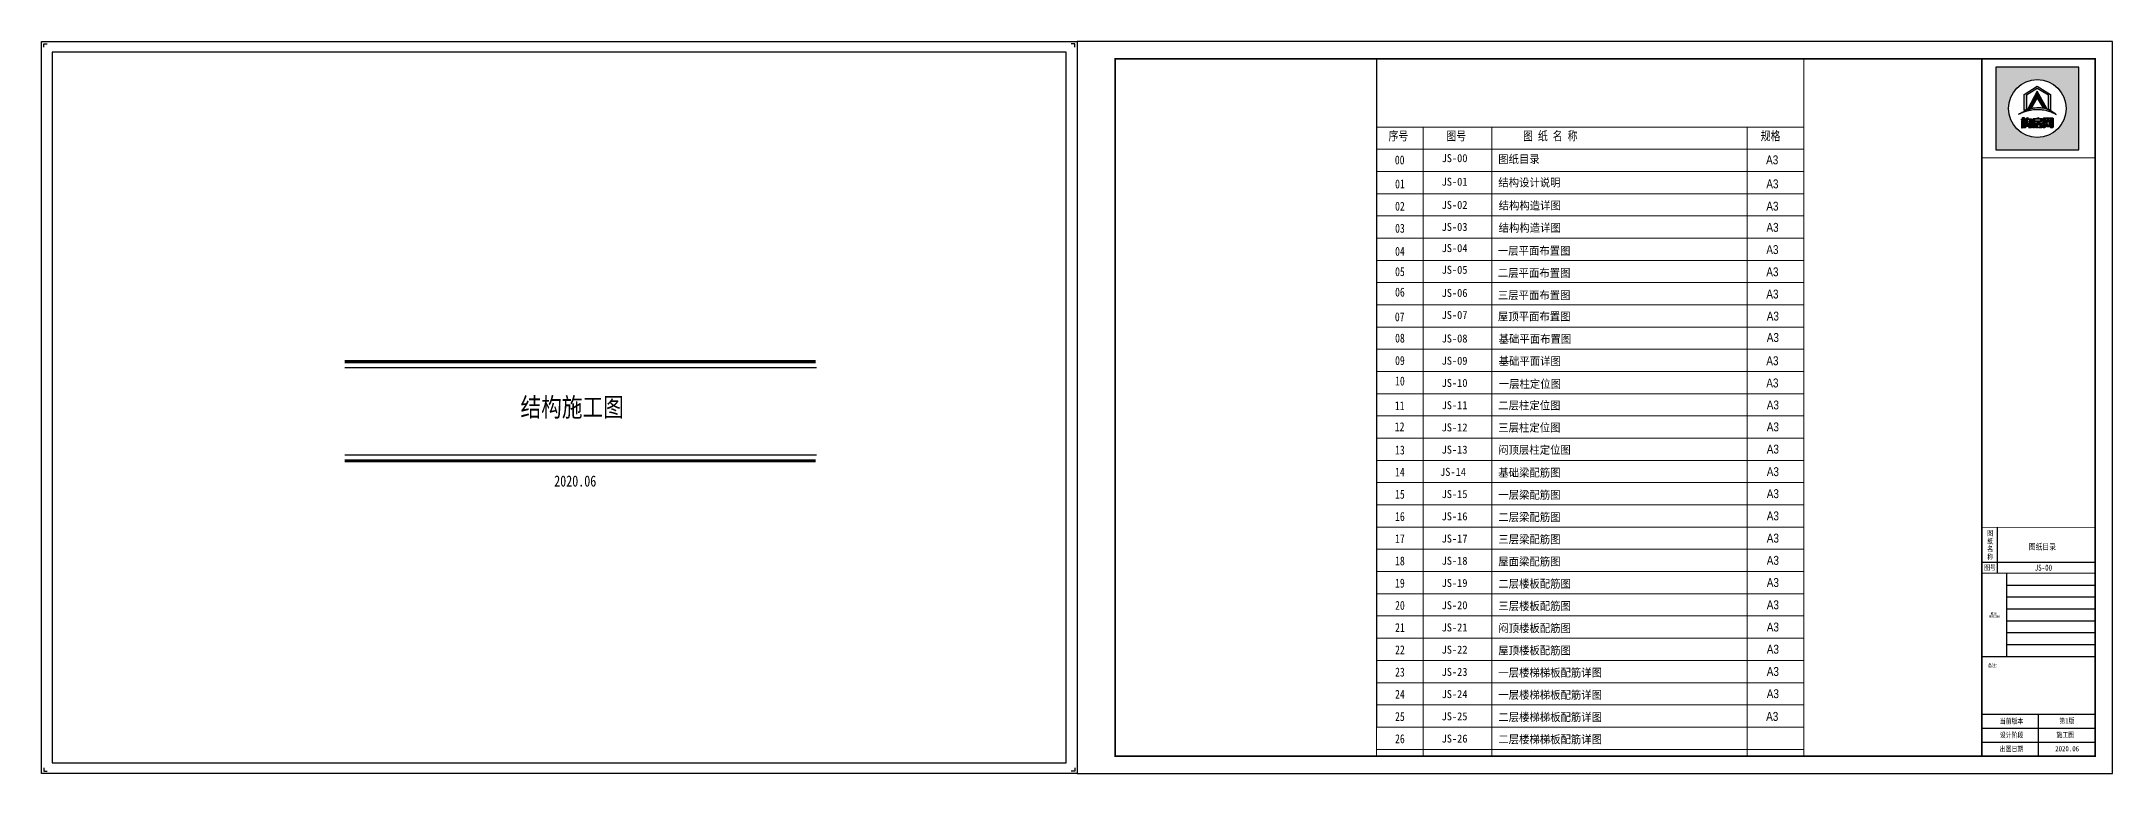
# Model space of a CAD drawing. Header units: millimetres. Extents: x -807114 to 558292, y -468455 to -61603.
# Drawn here: x -440385 to -367452, y -254641 to -228857 of the extents above; entities that cross this region are included whole.
import ezdxf
from ezdxf.enums import TextEntityAlignment as Align

# ---------------------------------------------------------------- set-up
doc = ezdxf.new("R2010")
doc.units = ezdxf.units.MM
doc.header["$LTSCALE"] = 1000
for name, color, linetype in [('PUB_TEXT', 3, 'Continuous'), ('PUB_TITLE', 4, 'Continuous'), ('TK', 7, 'Continuous'), ('建-文字', 7, 'Continuous'), ('标注', 7, 'Continuous'), ('标注1', 7, 'Continuous'), ('装饰天花', 3, 'Continuous')]:
    doc.layers.add(name, color=color, linetype=linetype)
doc.styles.add('style2', font='', dxfattribs={"width": 0.8, "height": 250})
doc.styles.add('uni-黑体', font='simhei.ttf')
doc.styles.add('ZDBOX', font='simsun.ttc', dxfattribs={"width": 0.7})
doc.styles.add('宋体', font='simsun.ttc', dxfattribs={"width": 0.8})
doc.styles.get('style2').set_extended_font_data('SimSun')

# ---------------------------------------------------------------- blocks, each defined once
blk = doc.blocks.new('sadasfafa')
h = blk.add_hatch(color=252)
h.dxf.hatch_style = 1
h.paths.add_polyline_path([(1853311, -2488040), (1853311, -2490368), (1855639, -2490368), (1855639, -2488040)])
h.paths.add_polyline_path([(1855286, -2489204, 1), (1853664, -2489204, 1)], flags=16)
edge = h.paths.add_edge_path(flags=0)
edge.add_spline(control_points=[(1853945, -2489376), (1853935, -2489385), (1854022, -2489327), (1854064, -2489324), (1854178, -2489280), (1854273, -2489257), (1854375, -2489242), (1854470, -2489236), (1854555, -2489239), (1854630, -2489250), (1854700, -2489259), (1854781, -2489280), (1854854, -2489303), (1854917, -2489335), (1854967, -2489354), (1854993, -2489368), (1855014, -2489382), (1854982, -2489354), (1854965, -2489332), (1854910, -2489297), (1854854, -2489260), (1854784, -2489234), (1854713, -2489206), (1854640, -2489189), (1854569, -2489179), (1854497, -2489176), (1854414, -2489178), (1854321, -2489198), (1854229, -2489222), (1854147, -2489257), (1854080, -2489292), (1854021, -2489325), (1853977, -2489352), (1853953, -2489369), (1853945, -2489376)], knot_values=[0, 0, 0, 0, 114.670179, 423.637006, 763.89867, 1083.683754, 1343.405239, 1688.07646, 1952.326814, 2113.699055, 2375.693807, 2595.188681, 2872.839541, 3068.155951, 3238.592156, 3348.056762, 3361.095167, 3431.805845, 3527.265261, 3733.200323, 3952.805082, 4160.23278, 4398.128766, 4650.488133, 4837.16968, 5050.428326, 5308.684497, 5588.159898, 5913.430939, 6163.12325, 6398.139207, 6601.625078, 6772.549769, 6871.149972, 6871.149972, 6871.149972, 6871.149972], degree=3, periodic=1)
h.paths.add_polyline_path([(1854530, -2489580), (1854534, -2489580), (1854534, -2489603), (1854618, -2489603), (1854618, -2489621), (1854481, -2489621), (1854481, -2489650), (1854589, -2489650), (1854599, -2489656), (1854606, -2489666), (1854606, -2489733), (1854600, -2489742), (1854590, -2489750), (1854506, -2489750), (1854514, -2489740), (1854518, -2489731), (1854552, -2489731), (1854558, -2489728), (1854560, -2489721), (1854560, -2489675), (1854558, -2489670), (1854553, -2489667), (1854481, -2489667), (1854481, -2489750), (1854436, -2489750), (1854436, -2489626), (1854433, -2489621), (1854406, -2489621), (1854406, -2489603), (1854488, -2489603), (1854488, -2489590)], flags=0)
h.paths.add_polyline_path([(1854486, -2489468), (1854506, -2489461), (1854506, -2489485), (1854510, -2489489), (1854601, -2489489), (1854609, -2489494), (1854615, -2489502), (1854615, -2489556), (1854607, -2489564), (1854599, -2489569), (1854401, -2489569), (1854394, -2489573), (1854394, -2489750), (1854349, -2489750), (1854349, -2489504), (1854355, -2489495), (1854367, -2489489), (1854462, -2489489), (1854462, -2489474)], flags=0)
h.paths.add_polyline_path([(1854394, -2489554), (1854394, -2489512), (1854404, -2489506), (1854562, -2489506), (1854570, -2489513), (1854570, -2489554)], flags=0)
h.paths.add_polyline_path([(1854214, -2489569), (1854203, -2489632), (1854193, -2489683), (1854194, -2489689), (1854218, -2489689), (1854220, -2489683), (1854214, -2489633), (1854254, -2489614), (1854263, -2489686), (1854263, -2489700), (1854255, -2489709), (1854159, -2489709), (1854150, -2489702), (1854148, -2489692), (1854173, -2489569)], flags=0)
h.paths.add_polyline_path([(1854187, -2489466), (1854213, -2489458), (1854207, -2489496), (1854296, -2489496), (1854305, -2489498), (1854312, -2489505), (1854314, -2489513), (1854314, -2489733), (1854310, -2489741), (1854301, -2489750), (1854231, -2489750), (1854238, -2489741), (1854243, -2489730), (1854261, -2489730), (1854268, -2489727), (1854270, -2489720), (1854270, -2489531), (1854270, -2489526), (1854267, -2489521), (1854260, -2489516), (1854202, -2489516), (1854201, -2489534), (1854196, -2489558), (1854150, -2489558), (1854159, -2489535), (1854165, -2489504), (1854167, -2489471)], flags=0)
h.paths.add_polyline_path([(1854140, -2489544), (1854140, -2489750), (1854114, -2489750), (1854114, -2489544)], flags=0)
h.paths.add_polyline_path([(1854056, -2489544), (1854053, -2489750), (1854031, -2489750), (1854031, -2489544)], flags=0)
h.paths.add_polyline_path([(1854107, -2489459), (1854107, -2489508), (1854139, -2489508), (1854139, -2489527), (1854107, -2489527), (1854107, -2489750), (1854062, -2489750), (1854062, -2489527), (1854029, -2489527), (1854029, -2489508), (1854062, -2489508), (1854062, -2489459)], flags=0)
h.paths.add_polyline_path([(1854209, -2489211), (1854471, -2488714), (1854743, -2489200), (1854618, -2489155), (1854470, -2488913), (1854318, -2489172)], flags=0)
h.paths.add_polyline_path([(1854102, -2488808), (1854470, -2488575), (1854848, -2488810), (1854848, -2489247), (1854790, -2489223), (1854790, -2488832), (1854471, -2488643), (1854168, -2488829), (1854168, -2489231), (1854102, -2489257)], flags=0)
h.paths.add_polyline_path([(1854685, -2489750), (1854641, -2489750), (1854641, -2489488), (1854641, -2489484), (1854646, -2489475), (1854656, -2489467), (1854898, -2489467), (1854907, -2489471), (1854916, -2489478), (1854916, -2489731), (1854908, -2489743), (1854902, -2489750), (1854847, -2489750), (1854858, -2489732), (1854866, -2489731), (1854869, -2489724), (1854869, -2489718), (1854867, -2489718), (1854836, -2489718), (1854826, -2489684), (1854814, -2489718), (1854746, -2489718), (1854736, -2489684), (1854722, -2489718), (1854689, -2489718), (1854689, -2489709), (1854691, -2489709), (1854720, -2489621), (1854685, -2489512)], flags=0)
h.paths.add_polyline_path([(1854779, -2489518), (1854809, -2489621), (1854781, -2489709), (1854777, -2489709), (1854750, -2489621), (1854775, -2489518)], flags=0)
h = blk.add_hatch(color=7)
h.dxf.hatch_style = 1
h.paths.add_polyline_path([(1854102, -2489257), (1854168, -2489231), (1854168, -2488829), (1854471, -2488643), (1854790, -2488832), (1854790, -2489223), (1854848, -2489247), (1854848, -2488810), (1854470, -2488575), (1854102, -2488808)])
h = blk.add_hatch(color=7)
h.dxf.hatch_style = 1
edge = h.paths.add_edge_path()
edge.add_spline(control_points=[(1853945, -2489376), (1853953, -2489369), (1853977, -2489352), (1854021, -2489325), (1854080, -2489292), (1854147, -2489257), (1854229, -2489222), (1854321, -2489198), (1854414, -2489178), (1854497, -2489176), (1854569, -2489179), (1854640, -2489189), (1854713, -2489206), (1854784, -2489234), (1854854, -2489260), (1854910, -2489297), (1854965, -2489332), (1854982, -2489354), (1855014, -2489382), (1854993, -2489368), (1854967, -2489354), (1854917, -2489335), (1854854, -2489303), (1854781, -2489280), (1854700, -2489259), (1854630, -2489250), (1854555, -2489239), (1854470, -2489236), (1854375, -2489242), (1854273, -2489257), (1854178, -2489280), (1854064, -2489324), (1854022, -2489327), (1853935, -2489385), (1853945, -2489376)], knot_values=[0, 0, 0, 0, 98.600203, 269.524894, 473.010766, 708.026723, 957.719033, 1282.990074, 1562.465475, 1820.721647, 2033.980292, 2220.661839, 2473.021206, 2710.917192, 2918.34489, 3137.949649, 3343.884711, 3439.344127, 3510.054805, 3523.09321, 3632.557816, 3802.994021, 3998.310431, 4275.961291, 4495.456165, 4757.450917, 4918.823158, 5183.073513, 5527.744733, 5787.466218, 6107.251302, 6447.512966, 6756.479793, 6871.149972, 6871.149972, 6871.149972, 6871.149972], degree=3, periodic=1)
h = blk.add_hatch(color=7)
h.dxf.hatch_style = 1
h.paths.add_polyline_path([(1854318, -2489172), (1854470, -2488913), (1854618, -2489155), (1854743, -2489200), (1854471, -2488714), (1854209, -2489211)])
h = blk.add_hatch(color=7)
h.dxf.hatch_style = 1
h.paths.add_polyline_path([(1854062, -2489459), (1854062, -2489508), (1854029, -2489508), (1854029, -2489527), (1854062, -2489527), (1854062, -2489750), (1854107, -2489750), (1854107, -2489527), (1854139, -2489527), (1854139, -2489508), (1854107, -2489508), (1854107, -2489459)])
h = blk.add_hatch(color=7)
h.dxf.hatch_style = 1
h.paths.add_polyline_path([(1854031, -2489544), (1854031, -2489750), (1854053, -2489750), (1854056, -2489544)])
h = blk.add_hatch(color=7)
h.dxf.hatch_style = 1
h.paths.add_polyline_path([(1854114, -2489544), (1854114, -2489750), (1854140, -2489750), (1854140, -2489544)])
h = blk.add_hatch(color=7)
h.dxf.hatch_style = 1
h.paths.add_polyline_path([(1854173, -2489569), (1854148, -2489692), (1854150, -2489702), (1854159, -2489709), (1854255, -2489709), (1854263, -2489700), (1854263, -2489686), (1854254, -2489614), (1854214, -2489633), (1854220, -2489683), (1854218, -2489689), (1854194, -2489689), (1854193, -2489683), (1854203, -2489632), (1854214, -2489569)])
h = blk.add_hatch(color=7)
h.dxf.hatch_style = 1
h.paths.add_polyline_path([(1854167, -2489471), (1854165, -2489504), (1854159, -2489535), (1854150, -2489558), (1854196, -2489558), (1854201, -2489534), (1854202, -2489516), (1854260, -2489516), (1854267, -2489521), (1854270, -2489526), (1854270, -2489531), (1854270, -2489720), (1854268, -2489727), (1854261, -2489730), (1854243, -2489730), (1854238, -2489741), (1854231, -2489750), (1854301, -2489750), (1854310, -2489741), (1854314, -2489733), (1854314, -2489513), (1854312, -2489505), (1854305, -2489498), (1854296, -2489496), (1854207, -2489496), (1854213, -2489458), (1854187, -2489466)])
h = blk.add_hatch(color=7)
h.dxf.hatch_style = 1
h.paths.add_polyline_path([(1854462, -2489474), (1854462, -2489489), (1854367, -2489489), (1854355, -2489495), (1854349, -2489504), (1854349, -2489750), (1854394, -2489750), (1854394, -2489573), (1854401, -2489569), (1854599, -2489569), (1854607, -2489564), (1854615, -2489556), (1854615, -2489502), (1854609, -2489494), (1854601, -2489489), (1854510, -2489489), (1854506, -2489485), (1854506, -2489461), (1854486, -2489468)])
h.paths.add_polyline_path([(1854394, -2489554), (1854394, -2489512), (1854404, -2489506), (1854562, -2489506), (1854570, -2489513), (1854570, -2489554)], flags=16)
h = blk.add_hatch(color=7)
h.dxf.hatch_style = 1
h.paths.add_polyline_path([(1854488, -2489590), (1854488, -2489603), (1854406, -2489603), (1854406, -2489621), (1854433, -2489621), (1854436, -2489626), (1854436, -2489750), (1854481, -2489750), (1854481, -2489667), (1854553, -2489667), (1854558, -2489670), (1854560, -2489675), (1854560, -2489721), (1854558, -2489728), (1854552, -2489731), (1854518, -2489731), (1854514, -2489740), (1854506, -2489750), (1854590, -2489750), (1854600, -2489742), (1854606, -2489733), (1854606, -2489666), (1854599, -2489656), (1854589, -2489650), (1854481, -2489650), (1854481, -2489621), (1854618, -2489621), (1854618, -2489603), (1854534, -2489603), (1854534, -2489580), (1854530, -2489580)])
h = blk.add_hatch(color=7)
h.dxf.hatch_style = 1
h.paths.add_polyline_path([(1854685, -2489512), (1854685, -2489493), (1854693, -2489483), (1854862, -2489483), (1854869, -2489491), (1854869, -2489724), (1854866, -2489731), (1854858, -2489732), (1854847, -2489750), (1854902, -2489750), (1854908, -2489743), (1854916, -2489731), (1854916, -2489478), (1854907, -2489471), (1854898, -2489467), (1854656, -2489467), (1854646, -2489475), (1854641, -2489484), (1854641, -2489488), (1854641, -2489750), (1854685, -2489750)])
h = blk.add_hatch(color=7)
h.dxf.hatch_style = 1
h.paths.add_polyline_path([(1854866, -2489709), (1854840, -2489621), (1854866, -2489512), (1854836, -2489512), (1854824, -2489558), (1854808, -2489512), (1854745, -2489512), (1854734, -2489557), (1854719, -2489512), (1854689, -2489512), (1854720, -2489621), (1854691, -2489709), (1854689, -2489709), (1854689, -2489710), (1854689, -2489718), (1854722, -2489718), (1854736, -2489684), (1854746, -2489718), (1854814, -2489718), (1854826, -2489684), (1854836, -2489718), (1854867, -2489718), (1854867, -2489709)])
h.paths.add_polyline_path([(1854779, -2489518), (1854809, -2489621), (1854781, -2489709), (1854777, -2489709), (1854750, -2489621), (1854775, -2489518)], flags=16)
for points in [[(1855639, -2488040), (1853311, -2488040), (1853311, -2490368), (1855639, -2490368)], [(1854102, -2489257), (1854102, -2488808), (1854470, -2488575), (1854848, -2488810), (1854848, -2489247), (1854790, -2489223), (1854790, -2488832), (1854471, -2488643), (1854168, -2488829), (1854168, -2489231)], [(1854209, -2489211), (1854318, -2489172), (1854470, -2488913), (1854618, -2489155), (1854743, -2489200), (1854471, -2488714)], [(1854062, -2489459), (1854107, -2489459), (1854107, -2489508), (1854139, -2489508), (1854139, -2489527), (1854107, -2489527), (1854107, -2489750), (1854062, -2489750), (1854062, -2489527), (1854029, -2489527), (1854029, -2489508), (1854062, -2489508)], [(1854056, -2489544), (1854031, -2489544), (1854031, -2489750), (1854053, -2489750)], [(1854114, -2489544), (1854140, -2489544), (1854140, -2489750), (1854114, -2489750)], [(1854462, -2489474), (1854486, -2489468), (1854506, -2489461), (1854506, -2489485), (1854510, -2489489), (1854601, -2489489), (1854609, -2489494), (1854615, -2489502), (1854615, -2489556), (1854607, -2489564), (1854599, -2489569), (1854401, -2489569), (1854394, -2489573), (1854394, -2489750), (1854349, -2489750), (1854349, -2489504), (1854355, -2489495), (1854367, -2489489), (1854462, -2489489)], [(1854394, -2489554), (1854570, -2489554), (1854570, -2489513), (1854562, -2489506), (1854404, -2489506), (1854394, -2489512)], [(1854488, -2489590), (1854530, -2489580), (1854534, -2489580), (1854534, -2489603), (1854618, -2489603), (1854618, -2489621), (1854481, -2489621), (1854481, -2489650), (1854589, -2489650), (1854599, -2489656), (1854606, -2489666), (1854606, -2489733), (1854600, -2489742), (1854590, -2489750), (1854506, -2489750), (1854514, -2489740), (1854518, -2489731), (1854552, -2489731), (1854558, -2489728), (1854560, -2489721), (1854560, -2489675), (1854558, -2489670), (1854553, -2489667), (1854481, -2489667), (1854481, -2489750), (1854436, -2489750), (1854436, -2489626), (1854433, -2489621), (1854406, -2489621), (1854406, -2489603), (1854488, -2489603)], [(1854641, -2489750), (1854641, -2489488), (1854641, -2489484), (1854646, -2489475), (1854656, -2489467), (1854898, -2489467), (1854907, -2489471), (1854916, -2489478), (1854916, -2489731), (1854908, -2489743), (1854902, -2489750), (1854847, -2489750), (1854858, -2489732), (1854866, -2489731), (1854869, -2489724), (1854869, -2489491), (1854862, -2489483), (1854693, -2489483), (1854685, -2489493), (1854685, -2489750)], [(1854775, -2489518), (1854779, -2489518), (1854809, -2489621), (1854781, -2489709), (1854777, -2489709), (1854750, -2489621)]]:
    blk.add_lwpolyline(points, close=True)
for points in [[(1854173, -2489569), (1854214, -2489569), (1854203, -2489632), (1854193, -2489683), (1854194, -2489689), (1854218, -2489689), (1854220, -2489683), (1854214, -2489633), (1854254, -2489614), (1854263, -2489686), (1854263, -2489700), (1854255, -2489709), (1854159, -2489709), (1854150, -2489702), (1854148, -2489692), (1854173, -2489569)], [(1854167, -2489471), (1854187, -2489466), (1854213, -2489458), (1854207, -2489496), (1854296, -2489496), (1854305, -2489498), (1854312, -2489505), (1854314, -2489513), (1854314, -2489733), (1854310, -2489741), (1854301, -2489750), (1854231, -2489750), (1854238, -2489741), (1854243, -2489730), (1854261, -2489730), (1854268, -2489727), (1854270, -2489720), (1854270, -2489531), (1854270, -2489526), (1854267, -2489521), (1854260, -2489516), (1854202, -2489516), (1854201, -2489534), (1854196, -2489558), (1854150, -2489558), (1854150, -2489558), (1854159, -2489535), (1854165, -2489504), (1854167, -2489471)], [(1854866, -2489709), (1854866, -2489709), (1854867, -2489709), (1854867, -2489718), (1854836, -2489718), (1854826, -2489684), (1854814, -2489718), (1854746, -2489718), (1854736, -2489684), (1854722, -2489718), (1854689, -2489718), (1854689, -2489710), (1854689, -2489709), (1854691, -2489709), (1854720, -2489621), (1854689, -2489512)]]:
    blk.add_lwpolyline(points)
at = {"color": 7}
blk.add_lwpolyline([(1854689, -2489512), (1854719, -2489512), (1854734, -2489557), (1854745, -2489512), (1854808, -2489512), (1854824, -2489558), (1854836, -2489512), (1854866, -2489512), (1854840, -2489621), (1854866, -2489709)], dxfattribs=at)
blk.add_circle((1854475, -2489204), 811)
at = {"start_tangent": (-0.74079, -0.671736), "end_tangent": (-0.74079, -0.671736)}
blk.add_spline([(1853945, -2489376), (1853977, -2489357), (1854071, -2489318), (1854178, -2489282), (1854280, -2489257), (1854365, -2489245), (1854479, -2489238), (1854566, -2489241), (1854619, -2489248), (1854704, -2489261), (1854775, -2489279), (1854861, -2489308), (1854920, -2489335), (1854972, -2489357), (1855003, -2489375), (1855007, -2489377), (1854990, -2489361), (1854968, -2489339), (1854913, -2489299), (1854851, -2489261), (1854787, -2489235), (1854714, -2489208), (1854633, -2489189), (1854572, -2489180), (1854501, -2489177), (1854416, -2489181), (1854326, -2489198), (1854222, -2489227), (1854146, -2489259), (1854077, -2489294), (1854019, -2489327), (1853971, -2489357), (1853945, -2489376)], degree=3, dxfattribs=at)

msp = doc.modelspace()

# ---------------------------------------------------------------- linework, layer by layer
at = {"color": 2, "lineweight": 0}
for p, q in [((-393367.5, -254027.2), (-393367.5, -229470.9)), ((-393365.5, -253005.1), (-393365.5, -229470.9)), ((-378321.6, -229470.9), (-378321.6, -254027.2))]:
    msp.add_line(p, q, dxfattribs=at)
for p, q in [((-371503.9, -247581.2), (-371503.9, -245969.7)), ((-372056.4, -247197.5), (-368066, -247197.5))]:
    msp.add_line(p, q)
at = {"const_width": 30.7}
for points in [[(-372056.4, -232958.5), (-368066, -232958.5)], [(-372056.4, -245969.7), (-368066, -245969.7)], [(-372056.4, -247581.2), (-368066, -247581.2)], [(-372056.4, -250514.4), (-368066, -250514.4)]]:
    msp.add_lwpolyline(points, dxfattribs=at)
at = {"layer": 'PUB_TITLE'}
for p, q in [((-372056.4, -252553.8), (-368066, -252553.8)), ((-372056.4, -253045), (-368066, -253045)), ((-370061.2, -254027.2), (-370061.2, -252553.8)), ((-372056.4, -253536.1), (-368066, -253536.1)), ((-403998.2, -254440.2), (-403998.2, -254561.1)), ((-403998.2, -254561.1), (-404118.7, -254561.1))]:
    msp.add_line(p, q, dxfattribs=at)
for points in [[(-440384.6, -228856.8), (-403918.2, -228856.8), (-403918.2, -254641.1), (-440384.6, -254641.1)], [(-403918.2, -254641.1), (-367452.1, -254641.1), (-367452.1, -228857), (-403918.2, -228857)], [(-402572.9, -254027.2), (-368066, -254027.2), (-368066, -229470.9), (-402572.9, -229470.9)]]:
    msp.add_lwpolyline(points, close=True, dxfattribs=at)
at = {"layer": 'PUB_TITLE', "const_width": 61.4}
msp.add_lwpolyline([(-402572.9, -254027.2), (-368066, -254027.2), (-368066, -229470.9), (-402572.9, -229470.9)], close=True, dxfattribs=at)
msp.add_lwpolyline([(-372056.4, -254027.2), (-372056.4, -229470.9)], dxfattribs=at)
at = {"layer": 'PUB_TITLE'}
msp.add_lwpolyline([(-372056.4, -250514.4), (-368066, -250514.4)], dxfattribs=at)
for points in [[(-371188.2, -247581.2), (-371188.2, -247581.2), (-371188.2, -250496), (-371188.2, -250496)], [(-371188.2, -248000.2), (-371188.2, -248000.2), (-368862.7, -248000.2), (-368066, -248000.2)], [(-371188.2, -248419.3), (-371188.2, -248419.3), (-368862.7, -248419.3), (-368066, -248419.3)], [(-371188.2, -248838.3), (-371188.2, -248838.3), (-368862.7, -248838.3), (-368066, -248838.3)], [(-371188.2, -249257.3), (-371188.2, -249257.3), (-368862.7, -249257.3), (-368066, -249257.3)], [(-371188.2, -249676.4), (-371188.2, -249676.4), (-368862.7, -249676.4), (-368066, -249676.4)], [(-371188.2, -250095.4), (-371188.2, -250095.4), (-368862.7, -250095.4), (-368066, -250095.4)]]:
    msp.add_open_spline(points, degree=3, dxfattribs=at)
at = {"layer": 'TK', "color": 1}
for p, q in [((-440304.6, -228936.8), (-440184, -228936.8)), ((-440304.6, -229057.7), (-440304.6, -228936.8)), ((-403998.2, -228936.8), (-404118.7, -228936.8)), ((-403998.2, -229057.7), (-403998.2, -228936.8)), ((-440304.6, -254440.2), (-440304.6, -254561.1)), ((-440304.6, -254561.1), (-440184, -254561.1))]:
    msp.add_line(p, q, dxfattribs=at)
at = {"layer": 'TK', "color": 4}
msp.add_lwpolyline([(-404298.2, -254261.1), (-404298.2, -229236.8), (-440004.6, -229236.8), (-440004.6, -254261.1)], close=True, dxfattribs=at)
at = {"layer": '标注1', "color": 4, "lineweight": 0}
for p, q in [((-393367.5, -231872.1), (-378321.6, -231872.1)), ((-391724.7, -232654.8), (-391724.7, -231872.1)), ((-389307.9, -232654.8), (-389307.9, -231872.1)), ((-380318.9, -232654.8), (-380318.9, -231872.1)), ((-393367.5, -232654.8), (-378321.6, -232654.8)), ((-391724.7, -235002.9), (-391724.7, -232654.8)), ((-389307.9, -235785.6), (-389307.9, -232654.8)), ((-380318.9, -235002.9), (-380318.9, -232654.8)), ((-393367.5, -233437.5), (-378321.6, -233437.5)), ((-393367.5, -234220.2), (-378321.6, -234220.2)), ((-393367.5, -235002.9), (-378321.6, -235002.9)), ((-391724.7, -254027.2), (-391724.7, -234989.4)), ((-380318.9, -254027.2), (-380318.9, -235002.9)), ((-393367.5, -235785.6), (-378321.6, -235785.6)), ((-389307.9, -254027.2), (-389307.9, -235785.6)), ((-393367.5, -236568.3), (-378321.6, -236568.3)), ((-393367.5, -237351), (-378321.6, -237351)), ((-393367.5, -238133.7), (-378321.6, -238133.7)), ((-393367.5, -238133.7), (-378321.6, -238133.7)), ((-393370.6, -238916.4), (-378324.7, -238916.4)), ((-393370.6, -238916.4), (-378324.7, -238916.4)), ((-393367.5, -239699.1), (-378321.6, -239699.1)), ((-393367.5, -239699.1), (-378321.6, -239699.1)), ((-393367.5, -240481.8), (-378321.6, -240481.8)), ((-393367.5, -240481.8), (-378321.6, -240481.8)), ((-393367.5, -241264.5), (-378321.6, -241264.5)), ((-393367.5, -241264.5), (-378321.6, -241264.5)), ((-393367.5, -242047.2), (-378321.6, -242047.2)), ((-393367.5, -242047.2), (-378321.6, -242047.2)), ((-393367.5, -242829.9), (-378321.6, -242829.9)), ((-393367.5, -243612.6), (-378321.6, -243612.6)), ((-393367.5, -243612.6), (-378321.6, -243612.6)), ((-393367.5, -244395.3), (-378321.6, -244395.3)), ((-393367.5, -245178), (-378321.6, -245178)), ((-393367.5, -245960.7), (-378321.6, -245960.7)), ((-393367.5, -246743.4), (-378321.6, -246743.4)), ((-393367.5, -247526.1), (-378321.6, -247526.1)), ((-378321.6, -248308.9), (-393367.5, -248308.9)), ((-393367.5, -249091.6), (-378321.6, -249091.6)), ((-393367.5, -249874.3), (-378321.6, -249874.3)), ((-393367.5, -249874.3), (-378321.6, -249874.3)), ((-393367.5, -250657), (-378321.6, -250657)), ((-393367.5, -251439.7), (-378321.6, -251439.7)), ((-393367.5, -252222.4), (-378321.6, -252222.4)), ((-393367.5, -253005.1), (-378321.6, -253005.1)), ((-393367.5, -253787.8), (-378321.6, -253787.8))]:
    msp.add_line(p, q, dxfattribs=at)
at = {"layer": '装饰天花', "color": 3}
for p, q in [((-429699.1, -240339.1), (-413088.9, -240339.1)), ((-429699.1, -243420.1), (-413088.9, -243420.1))]:
    msp.add_line(p, q, dxfattribs=at)
at = {"layer": '装饰天花', "color": 3, "const_width": 111.2}
for points in [[(-429703, -240133.8), (-413118.2, -240133.8)], [(-429703, -243625.5), (-413118.2, -243625.5)]]:
    msp.add_lwpolyline(points, dxfattribs=at)

# ---------------------------------------------------------------- block references
at = {"xscale": 1.254, "yscale": 1.254, "zscale": 1.254}
msp.add_blockref('sadasfafa', (-2695614.6, 2890242.7), dxfattribs=at)

# ---------------------------------------------------------------- texts
at = {"style": 'ZDBOX', "width": 0.8}
for s, height, p in [('纸', 184.2, (-371763.6, -246452.9)), ('图', 184.2, (-371763.6, -246175.1)), ('称', 184.2, (-371763.6, -247003.6)), ('名', 184.2, (-371763.6, -246721.3)), ('图号', 184.17, (-371767.3, -247383.5)), ('备注：', 122.78, (-371632.4, -250830.7))]:
    msp.add_text(s, height=height, dxfattribs=at).set_placement(p, align=Align.MIDDLE)
for s, p in [('当前版本', (-371422.6, -252883.6)), ('第1版', (-369329.1, -252875.2)), ('设计阶段', (-371422.6, -253374.8)), ('出图日期', (-371422.6, -253865.9)), ('2020.06', (-369473.4, -253857.5)), ('施工图', (-369425.3, -253366.3))]:
    msp.add_text(s, height=184.17, dxfattribs=at).set_placement(p)
at = {"layer": 'PUB_TEXT', "color": 8, "style": '宋体', "width": 0.7}
msp.add_text('REVISION', height=78.05, dxfattribs=at).set_placement((-371793.7, -249170.8), align=Align.BOTTOM_LEFT)
at = {"layer": 'PUB_TEXT', "color": 8, "style": '宋体'}
msp.add_text('修改', height=78.05, dxfattribs=at).set_placement((-371751.2, -249042.7))
at = {"layer": '建-文字', "style": 'uni-黑体'}
for s, width, p in [('图纸目录', 0.8, (-370401.5, -246760.3)), ('JS-00', 0.7, (-370193.8, -247496.1))]:
    msp.add_text(s, height=213.77, dxfattribs=dict(at, width=width)).set_placement(p)
at = {"layer": '标注', "color": 8, "style": 'style2', "width": 0.8}
for s, p in [('00', (-392725.4, -233186.3)), ('01', (-392717.4, -234032.8)), ('02', (-392717.4, -234815.5)), ('03', (-392717.4, -235593.6)), ('04', (-392717.4, -236405.5)), ('05', (-392717.4, -237121.7)), ('06', (-392717.4, -237841.8)), ('07', (-392724.5, -238711.1)), ('08', (-392717.4, -239461.2)), ('09', (-392717.4, -240252.5)), ('10', (-392717.4, -240972.6)), ('11', (-392724.5, -241841.9)), ('12', (-392726.8, -242583.5)), ('13', (-392717.4, -243403)), ('14', (-392717.4, -244178.2)), ('15', (-392717.4, -244960.9)), ('16', (-392717.4, -245743.6)), ('17', (-392717.4, -246526.3)), ('18', (-392717.4, -247309)), ('19', (-392717.4, -248091.7)), ('20', (-392717.4, -248874.4)), ('21', (-392717.4, -249657.1)), ('22', (-392717.4, -250439.8)), ('23', (-392717.4, -251222.5)), ('24', (-392717.4, -252005.3)), ('25', (-392717.4, -252788)), ('26', (-392717.4, -253570.7))]:
    msp.add_text(s, height=313.08, dxfattribs=at).set_placement(p)
at = {"layer": '标注', "color": 8, "lineweight": 0, "style": 'style2', "width": 0.95}
for s, p in [('JS-00', (-391078.5, -233108.5)), ('图纸目录', (-389085.3, -233144.9)), ('JS-01', (-391078.5, -233938.6)), ('结构设计说明', (-389082.7, -233967.7)), ('JS-02', (-391078.5, -234754.3)), ('结构构造详图', (-389070.1, -234779.1)), ('JS-03', (-391078.5, -235530.2)), ('结构构造详图', (-389070.1, -235561.8)), ('JS-04', (-391078.5, -236276.3)), ('一层平面布置图', (-389099, -236369.7)), ('JS-05', (-391078.5, -237039.7)), ('二层平面布置图', (-389099, -237152.4)), ('JS-06', (-391078.5, -237855.3)), ('三层平面布置图', (-389099, -237935.1)), ('JS-07', (-391078.5, -238631)), ('屋顶平面布置图', (-389095.4, -238683.3)), ('JS-08', (-391078.5, -239459.7)), ('基础平面布置图', (-389070.1, -239475.3)), ('基础平面详图', (-389070.1, -240258)), ('JS-09', (-391078.5, -240242.4)), ('JS-10', (-391078.5, -241025.2)), ('一层柱定位图', (-389065, -241061.8)), ('JS-11', (-391078.5, -241807.9)), ('二层柱定位图', (-389085.8, -241816.8)), ('JS-12', (-391078.5, -242590.6)), ('三层柱定位图', (-389085.8, -242599.6)), ('JS-13', (-391078.5, -243373.3)), ('闷顶层柱定位图', (-389085.8, -243382.3)), ('JS-14', (-391133.1, -244156)), ('基础梁配筋图', (-389082.5, -244184.7)), ('JS-15', (-391078.5, -244938.7)), ('一层梁配筋图', (-389082.5, -244967.4)), ('JS-16', (-391078.5, -245721.4)), ('二层梁配筋图', (-389082.5, -245750.1)), ('JS-17', (-391078.5, -246504.1)), ('三层梁配筋图', (-389082.5, -246532.8)), ('JS-18', (-391078.5, -247286.8)), ('屋面梁配筋图', (-389082.5, -247315.5)), ('JS-19', (-391078.5, -248069.5)), ('二层楼板配筋图', (-389082.5, -248098.2)), ('JS-20', (-391078.5, -248852.2)), ('三层楼板配筋图', (-389082.5, -248880.9)), ('JS-21', (-391078.5, -249634.9)), ('闷顶楼板配筋图', (-389082.5, -249663.6)), ('JS-22', (-391078.5, -250417.6)), ('屋顶楼板配筋图', (-389082.5, -250446.3)), ('JS-23', (-391078.5, -251200.3)), ('一层楼梯梯板配筋详图', (-389082.5, -251229)), ('JS-24', (-391078.5, -251983)), ('一层楼梯梯板配筋详图', (-389082.5, -252011.7)), ('JS-25', (-391078.5, -252765.7)), ('二层楼梯梯板配筋详图', (-389082.5, -252794.4)), ('JS-26', (-391078.5, -253548.4)), ('二层楼梯梯板配筋详图', (-389082.5, -253577.1))]:
    msp.add_text(s, height=281.77, dxfattribs=at).set_placement(p)
at = {"layer": '标注', "color": 8, "lineweight": 0, "attachment_point": 1, "style": 'style2'}
for s, insert, char_height, width in [('{\\fSimSun|b0|i0|c134|p32;序号}', (-392949.2, -232024.4), 319.343, 5171.248), ('{\\fSimSun|b0|i0|c134|p32;图号}', (-390911.8, -232024.4), 319.343, 5171.248), ('{\\fSimSun|b0|i0|c134|p54;图 纸 名 称}', (-388210.3, -232024.4), 319.343, 5171.248), ('{\\fSimSun|b0|i0|c134|p32;规格}', (-379844.2, -232024.4), 319.343, 5171.248), ('{\\fArial|b0|i0|c0|p32;A3}', (-379652.6, -232872), 313.081, 1019.661), ('{\\fArial|b0|i0|c0|p32;A3}', (-379644.7, -233718.4), 313.081, 1019.661), ('{\\fArial|b0|i0|c0|p32;A3}', (-379644.7, -234501.1), 313.081, 1019.661), ('{\\fArial|b0|i0|c0|p32;A3}', (-379640.9, -235248.4), 313.081, 1019.661), ('{\\fArial|b0|i0|c0|p32;A3}', (-379644.7, -236032.3), 313.081, 1019.661), ('{\\fArial|b0|i0|c0|p32;A3}', (-379644.7, -236815), 313.081, 1019.661), ('{\\fArial|b0|i0|c0|p32;A3}', (-379644.7, -237597.7), 313.081, 1019.661), ('{\\fArial|b0|i0|c0|p32;A3}', (-379628.8, -238372.9), 313.081, 1019.661), ('{\\fArial|b0|i0|c0|p32;A3}', (-379628.8, -239127.2), 313.081, 1019.661), ('{\\fArial|b0|i0|c0|p32;A3}', (-379644.7, -239945.8), 313.081, 1019.661), ('{\\fArial|b0|i0|c0|p32;A3}', (-379644.7, -240728.5), 313.081, 1019.661), ('{\\fArial|b0|i0|c0|p32;A3}', (-379628.8, -241503.7), 313.081, 1019.661), ('{\\fArial|b0|i0|c0|p32;A3}', (-379628.8, -242274.1), 313.081, 1019.661), ('{\\fArial|b0|i0|c0|p32;A3}', (-379628.8, -243056.8), 313.081, 1019.661), ('{\\fArial|b0|i0|c0|p32;A3}', (-379628.8, -243851.7), 313.081, 1019.661), ('{\\fArial|b0|i0|c0|p32;A3}', (-379628.8, -244627), 313.081, 1019.661), ('{\\fArial|b0|i0|c0|p32;A3}', (-379628.8, -245409.7), 313.081, 1019.661), ('{\\fArial|b0|i0|c0|p32;A3}', (-379628.8, -246192.4), 313.081, 1019.661), ('{\\fArial|b0|i0|c0|p32;A3}', (-379628.8, -246975.1), 313.081, 1019.661), ('{\\fArial|b0|i0|c0|p32;A3}', (-379628.8, -247757.8), 313.081, 1019.661), ('{\\fArial|b0|i0|c0|p32;A3}', (-379628.8, -248540.5), 313.081, 1019.661), ('{\\fArial|b0|i0|c0|p32;A3}', (-379628.8, -249323.2), 313.081, 1019.661), ('{\\fArial|b0|i0|c0|p32;A3}', (-379628.8, -250105.9), 313.081, 1019.661), ('{\\fArial|b0|i0|c0|p32;A3}', (-379628.8, -250888.6), 313.081, 1019.661), ('{\\fArial|b0|i0|c0|p32;A3}', (-379628.8, -251671.3), 313.081, 1019.661), ('{\\fArial|b0|i0|c0|p32;A3}', (-379651.1, -252470.5), 313.081, 1019.661)]:
    msp.add_mtext(s, dxfattribs=dict(at, insert=insert, char_height=char_height, width=width))
at = {"layer": '标注', "color": 4, "insert": (-423514.7, -241403), "char_height": 666.95, "width": 27666.176, "attachment_point": 1, "style": 'style2'}
msp.add_mtext('结构施工图\\P  ', dxfattribs=at)
at = {"layer": '标注', "color": 8, "insert": (-422328.5, -244143.9), "char_height": 389.06, "width": 16138.603, "attachment_point": 1, "style": 'style2'}
msp.add_mtext('2020.06', dxfattribs=at)

doc.saveas('drawing.dxf')
